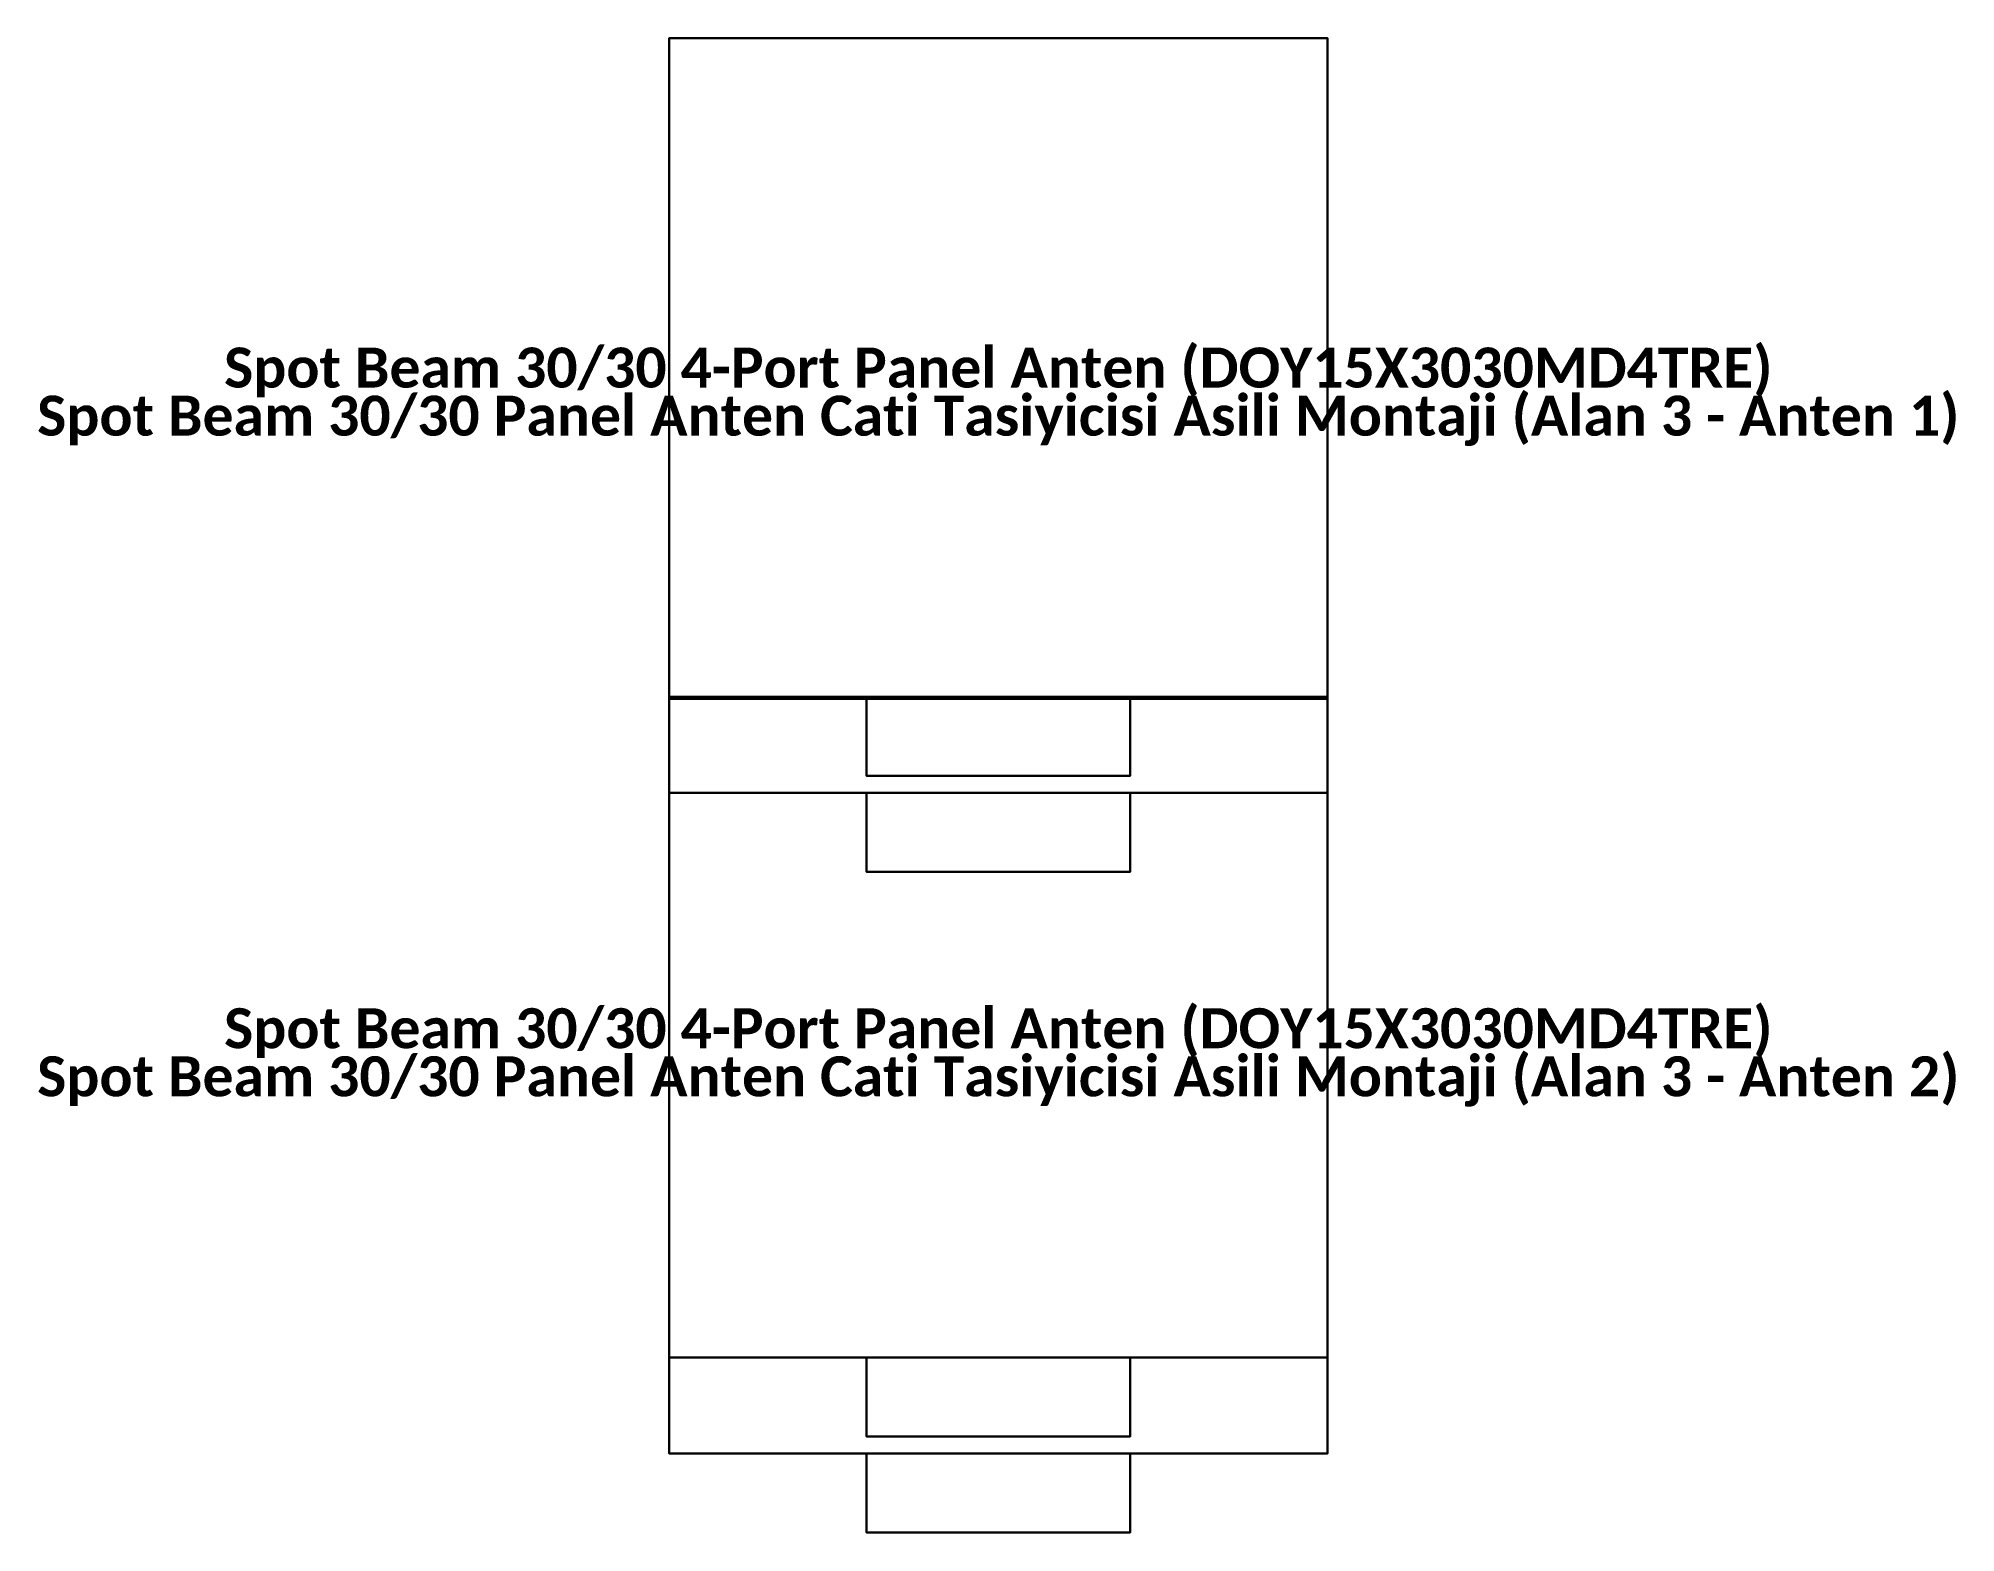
# Model space of a CAD drawing. Header units: metres. Extents: x -12.5 to 12.5, y -33.2 to 2.
# Drawn here: x -4.213 to -1.336, y -33.223 to -30.982 of the extents above.
import ezdxf
from ezdxf.enums import TextEntityAlignment as Align

# ---------------------------------------------------------------- set-up
doc = ezdxf.new("R2010")
doc.units = ezdxf.units.M
doc.layers.add('EKP_ANTEN_TASIYICI_KOL', color=141, linetype='CONTINUOUS')
doc.layers.add('EKP_PANEL_ANTEN', color=6, linetype='CONTINUOUS')
doc.styles.get("Standard").update_dxf_attribs({"font": 'calibrib.ttf'})

msp = doc.modelspace()

# ---------------------------------------------------------------- linework, layer by layer
at = {"layer": 'EKP_ANTEN_TASIYICI_KOL'}
for p, q in [((-2.5749, -31.9693, 6.0816), (-2.97, -31.9693, 6.0816)), ((-2.97, -31.9693, 6.0816), (-2.97, -32.0878, 6.0816)), ((-2.5749, -31.9693, 6.4658), (-2.97, -31.9693, 6.4658)), ((-2.97, -31.9693, 6.4658), (-2.97, -32.0878, 6.4658)), ((-2.97, -31.9693, 6.0816), (-2.97, -31.9693, 6.4658)), ((-2.5749, -32.0878, 6.0816), (-2.5749, -31.9693, 6.0816)), ((-2.5749, -32.0878, 6.4658), (-2.5749, -31.9693, 6.4658)), ((-2.5749, -31.9693, 6.0816), (-2.5749, -31.9693, 6.4658)), ((-2.97, -32.0878, 6.0816), (-2.5749, -32.0878, 6.0816)), ((-2.97, -32.0878, 6.4658), (-2.5749, -32.0878, 6.4658)), ((-2.97, -32.0878, 6.0816), (-2.97, -32.0878, 6.4658)), ((-2.5749, -32.0878, 6.0816), (-2.5749, -32.0878, 6.4658)), ((-2.5749, -32.1136, 6.5152), (-2.97, -32.1136, 6.5152)), ((-2.97, -32.1136, 6.5152), (-2.97, -32.2321, 6.5152)), ((-2.5749, -32.1136, 8.2001), (-2.97, -32.1136, 8.2001)), ((-2.97, -32.1136, 8.2001), (-2.97, -32.2321, 8.2001)), ((-2.97, -32.1136, 6.5152), (-2.97, -32.1136, 8.2001)), ((-2.5749, -32.2321, 6.5152), (-2.5749, -32.1136, 6.5152)), ((-2.5749, -32.2321, 8.2001), (-2.5749, -32.1136, 8.2001)), ((-2.5749, -32.1136, 6.5152), (-2.5749, -32.1136, 8.2001)), ((-2.97, -32.2321, 6.5152), (-2.5749, -32.2321, 6.5152)), ((-2.97, -32.2321, 8.2001), (-2.5749, -32.2321, 8.2001)), ((-2.97, -32.2321, 6.5152), (-2.97, -32.2321, 8.2001)), ((-2.5749, -32.2321, 6.5152), (-2.5749, -32.2321, 8.2001)), ((-2.5749, -32.9603, 6.2156), (-2.97, -32.9603, 6.2156)), ((-2.97, -32.9603, 6.2156), (-2.97, -33.0788, 6.2156)), ((-2.5749, -32.9603, 6.5998), (-2.97, -32.9603, 6.5998)), ((-2.97, -32.9603, 6.5998), (-2.97, -33.0788, 6.5998)), ((-2.97, -32.9603, 6.2156), (-2.97, -32.9603, 6.5998)), ((-2.5749, -33.0788, 6.2156), (-2.5749, -32.9603, 6.2156)), ((-2.5749, -33.0788, 6.5998), (-2.5749, -32.9603, 6.5998)), ((-2.5749, -32.9603, 6.2156), (-2.5749, -32.9603, 6.5998)), ((-2.97, -33.0788, 6.2156), (-2.5749, -33.0788, 6.2156)), ((-2.97, -33.0788, 6.5998), (-2.5749, -33.0788, 6.5998)), ((-2.97, -33.0788, 6.2156), (-2.97, -33.0788, 6.5998)), ((-2.5749, -33.0788, 6.2156), (-2.5749, -33.0788, 6.5998)), ((-2.5749, -33.1046, 6.6492), (-2.97, -33.1046, 6.6492)), ((-2.97, -33.1046, 6.6492), (-2.97, -33.2231, 6.6492)), ((-2.5749, -33.1046, 8.3341), (-2.97, -33.1046, 8.3341)), ((-2.97, -33.1046, 8.3341), (-2.97, -33.2231, 8.3341)), ((-2.97, -33.1046, 6.6492), (-2.97, -33.1046, 8.3341)), ((-2.5749, -33.2231, 6.6492), (-2.5749, -33.1046, 6.6492)), ((-2.5749, -33.2231, 8.3341), (-2.5749, -33.1046, 8.3341)), ((-2.5749, -33.1046, 6.6492), (-2.5749, -33.1046, 8.3341)), ((-2.97, -33.2231, 6.6492), (-2.5749, -33.2231, 6.6492)), ((-2.97, -33.2231, 8.3341), (-2.5749, -33.2231, 8.3341)), ((-2.97, -33.2231, 6.6492), (-2.97, -33.2231, 8.3341)), ((-2.5749, -33.2231, 6.6492), (-2.5749, -33.2231, 8.3341))]:
    msp.add_line(p, q, dxfattribs=at)
for points in [[(-2.97, -32.0878, 6.0816), (-2.5749, -32.0878, 6.0816), (-2.5749, -31.9693, 6.0816), (-2.97, -31.9693, 6.0816)], [(-2.97, -32.0878, 6.4658), (-2.5749, -32.0878, 6.4658), (-2.5749, -31.9693, 6.4658), (-2.97, -31.9693, 6.4658)], [(-2.97, -31.9693, 6.0816), (-2.5749, -31.9693, 6.0816), (-2.5749, -31.9693, 6.4658), (-2.97, -31.9693, 6.4658)], [(-2.97, -32.0878, 6.0816), (-2.97, -31.9693, 6.0816), (-2.97, -31.9693, 6.4658), (-2.97, -32.0878, 6.4658)], [(-2.5749, -32.0878, 6.0816), (-2.5749, -31.9693, 6.0816), (-2.5749, -31.9693, 6.4658), (-2.5749, -32.0878, 6.4658)], [(-2.97, -32.0878, 6.0816), (-2.5749, -32.0878, 6.0816), (-2.5749, -32.0878, 6.4658), (-2.97, -32.0878, 6.4658)], [(-2.97, -32.2321, 6.5152), (-2.5749, -32.2321, 6.5152), (-2.5749, -32.1136, 6.5152), (-2.97, -32.1136, 6.5152)], [(-2.97, -32.2321, 8.2001), (-2.5749, -32.2321, 8.2001), (-2.5749, -32.1136, 8.2001), (-2.97, -32.1136, 8.2001)], [(-2.97, -32.1136, 6.5152), (-2.5749, -32.1136, 6.5152), (-2.5749, -32.1136, 8.2001), (-2.97, -32.1136, 8.2001)], [(-2.97, -32.2321, 6.5152), (-2.97, -32.1136, 6.5152), (-2.97, -32.1136, 8.2001), (-2.97, -32.2321, 8.2001)], [(-2.5749, -32.2321, 6.5152), (-2.5749, -32.1136, 6.5152), (-2.5749, -32.1136, 8.2001), (-2.5749, -32.2321, 8.2001)], [(-2.97, -32.2321, 6.5152), (-2.5749, -32.2321, 6.5152), (-2.5749, -32.2321, 8.2001), (-2.97, -32.2321, 8.2001)], [(-2.97, -33.0788, 6.2156), (-2.5749, -33.0788, 6.2156), (-2.5749, -32.9603, 6.2156), (-2.97, -32.9603, 6.2156)], [(-2.97, -33.0788, 6.5998), (-2.5749, -33.0788, 6.5998), (-2.5749, -32.9603, 6.5998), (-2.97, -32.9603, 6.5998)], [(-2.97, -32.9603, 6.2156), (-2.5749, -32.9603, 6.2156), (-2.5749, -32.9603, 6.5998), (-2.97, -32.9603, 6.5998)], [(-2.97, -33.0788, 6.2156), (-2.97, -32.9603, 6.2156), (-2.97, -32.9603, 6.5998), (-2.97, -33.0788, 6.5998)], [(-2.5749, -33.0788, 6.2156), (-2.5749, -32.9603, 6.2156), (-2.5749, -32.9603, 6.5998), (-2.5749, -33.0788, 6.5998)], [(-2.97, -33.0788, 6.2156), (-2.5749, -33.0788, 6.2156), (-2.5749, -33.0788, 6.5998), (-2.97, -33.0788, 6.5998)], [(-2.97, -33.2231, 6.6492), (-2.5749, -33.2231, 6.6492), (-2.5749, -33.1046, 6.6492), (-2.97, -33.1046, 6.6492)], [(-2.97, -33.2231, 8.3341), (-2.5749, -33.2231, 8.3341), (-2.5749, -33.1046, 8.3341), (-2.97, -33.1046, 8.3341)], [(-2.97, -33.1046, 6.6492), (-2.5749, -33.1046, 6.6492), (-2.5749, -33.1046, 8.3341), (-2.97, -33.1046, 8.3341)], [(-2.97, -33.2231, 6.6492), (-2.97, -33.1046, 6.6492), (-2.97, -33.1046, 8.3341), (-2.97, -33.2231, 8.3341)], [(-2.5749, -33.2231, 6.6492), (-2.5749, -33.1046, 6.6492), (-2.5749, -33.1046, 8.3341), (-2.5749, -33.2231, 8.3341)], [(-2.97, -33.2231, 6.6492), (-2.5749, -33.2231, 6.6492), (-2.5749, -33.2231, 8.3341), (-2.97, -33.2231, 8.3341)]]:
    msp.add_3dface(points, dxfattribs=at)
at = {"layer": 'EKP_PANEL_ANTEN'}
for p, q in [((-2.2786, -30.9816, 5.9535), (-3.2663, -30.9816, 5.9535)), ((-3.2663, -30.9816, 5.9535), (-3.2663, -32.1136, 5.9535)), ((-2.2786, -30.9816, 8.7617), (-3.2663, -30.9816, 8.7617)), ((-3.2663, -30.9816, 8.7617), (-3.2663, -32.1136, 8.7617)), ((-3.2663, -30.9816, 5.9535), (-3.2663, -30.9816, 8.7617)), ((-2.2786, -30.9816, 5.9535), (-3.2663, -30.9816, 5.9535)), ((-3.2663, -30.9816, 5.9535), (-3.2663, -31.9693, 5.9535)), ((-2.2786, -30.9816, 6.5939), (-3.2663, -30.9816, 6.5939)), ((-3.2663, -30.9816, 6.5939), (-3.2663, -31.9693, 6.5939)), ((-3.2663, -30.9816, 5.9535), (-3.2663, -30.9816, 6.5939)), ((-2.2786, -32.1136, 5.9535), (-2.2786, -30.9816, 5.9535)), ((-2.2786, -32.1136, 8.7617), (-2.2786, -30.9816, 8.7617)), ((-2.2786, -30.9816, 5.9535), (-2.2786, -30.9816, 8.7617)), ((-2.2786, -31.9693, 5.9535), (-2.2786, -30.9816, 5.9535)), ((-2.2786, -31.9693, 6.5939), (-2.2786, -30.9816, 6.5939)), ((-2.2786, -30.9816, 5.9535), (-2.2786, -30.9816, 6.5939)), ((-3.2663, -31.9693, 5.9535), (-2.2786, -31.9693, 5.9535)), ((-3.2663, -31.9693, 6.5939), (-2.2786, -31.9693, 6.5939)), ((-3.2663, -31.9693, 5.9535), (-3.2663, -31.9693, 6.5939)), ((-2.2786, -31.9726, 6.0875), (-3.2663, -31.9726, 6.0875)), ((-3.2663, -31.9726, 6.0875), (-3.2663, -33.1046, 6.0875)), ((-2.2786, -31.9726, 8.8957), (-3.2663, -31.9726, 8.8957)), ((-3.2663, -31.9726, 8.8957), (-3.2663, -33.1046, 8.8957)), ((-3.2663, -31.9726, 6.0875), (-3.2663, -31.9726, 8.8957)), ((-2.2786, -31.9726, 6.0875), (-3.2663, -31.9726, 6.0875)), ((-3.2663, -31.9726, 6.0875), (-3.2663, -32.9603, 6.0875)), ((-2.2786, -31.9726, 6.7279), (-3.2663, -31.9726, 6.7279)), ((-3.2663, -31.9726, 6.7279), (-3.2663, -32.9603, 6.7279)), ((-3.2663, -31.9726, 6.0875), (-3.2663, -31.9726, 6.7279)), ((-2.2786, -31.9693, 5.9535), (-2.2786, -31.9693, 6.5939)), ((-2.2786, -33.1046, 6.0875), (-2.2786, -31.9726, 6.0875)), ((-2.2786, -33.1046, 8.8957), (-2.2786, -31.9726, 8.8957)), ((-2.2786, -31.9726, 6.0875), (-2.2786, -31.9726, 8.8957)), ((-2.2786, -32.9603, 6.0875), (-2.2786, -31.9726, 6.0875)), ((-2.2786, -32.9603, 6.7279), (-2.2786, -31.9726, 6.7279)), ((-2.2786, -31.9726, 6.0875), (-2.2786, -31.9726, 6.7279)), ((-3.2663, -32.1136, 5.9535), (-2.2786, -32.1136, 5.9535)), ((-3.2663, -32.1136, 8.7617), (-2.2786, -32.1136, 8.7617)), ((-3.2663, -32.1136, 5.9535), (-3.2663, -32.1136, 8.7617)), ((-2.2786, -32.1136, 5.9535), (-2.2786, -32.1136, 8.7617)), ((-3.2663, -32.9603, 6.0875), (-2.2786, -32.9603, 6.0875)), ((-3.2663, -32.9603, 6.7279), (-2.2786, -32.9603, 6.7279)), ((-3.2663, -32.9603, 6.0875), (-3.2663, -32.9603, 6.7279)), ((-2.2786, -32.9603, 6.0875), (-2.2786, -32.9603, 6.7279)), ((-3.2663, -33.1046, 6.0875), (-2.2786, -33.1046, 6.0875)), ((-3.2663, -33.1046, 8.8957), (-2.2786, -33.1046, 8.8957)), ((-3.2663, -33.1046, 6.0875), (-3.2663, -33.1046, 8.8957)), ((-2.2786, -33.1046, 6.0875), (-2.2786, -33.1046, 8.8957))]:
    msp.add_line(p, q, dxfattribs=at)
for points in [[(-3.2663, -32.1136, 5.9535), (-2.2786, -32.1136, 5.9535), (-2.2786, -30.9816, 5.9535), (-3.2663, -30.9816, 5.9535)], [(-3.2663, -32.1136, 8.7617), (-2.2786, -32.1136, 8.7617), (-2.2786, -30.9816, 8.7617), (-3.2663, -30.9816, 8.7617)], [(-3.2663, -30.9816, 5.9535), (-2.2786, -30.9816, 5.9535), (-2.2786, -30.9816, 8.7617), (-3.2663, -30.9816, 8.7617)], [(-3.2663, -32.1136, 5.9535), (-3.2663, -30.9816, 5.9535), (-3.2663, -30.9816, 8.7617), (-3.2663, -32.1136, 8.7617)], [(-3.2663, -31.9693, 5.9535), (-2.2786, -31.9693, 5.9535), (-2.2786, -30.9816, 5.9535), (-3.2663, -30.9816, 5.9535)], [(-3.2663, -31.9693, 6.5939), (-2.2786, -31.9693, 6.5939), (-2.2786, -30.9816, 6.5939), (-3.2663, -30.9816, 6.5939)], [(-3.2663, -30.9816, 5.9535), (-2.2786, -30.9816, 5.9535), (-2.2786, -30.9816, 6.5939), (-3.2663, -30.9816, 6.5939)], [(-3.2663, -31.9693, 5.9535), (-3.2663, -30.9816, 5.9535), (-3.2663, -30.9816, 6.5939), (-3.2663, -31.9693, 6.5939)], [(-2.2786, -32.1136, 5.9535), (-2.2786, -30.9816, 5.9535), (-2.2786, -30.9816, 8.7617), (-2.2786, -32.1136, 8.7617)], [(-2.2786, -31.9693, 5.9535), (-2.2786, -30.9816, 5.9535), (-2.2786, -30.9816, 6.5939), (-2.2786, -31.9693, 6.5939)], [(-3.2663, -31.9693, 5.9535), (-2.2786, -31.9693, 5.9535), (-2.2786, -31.9693, 6.5939), (-3.2663, -31.9693, 6.5939)], [(-3.2663, -33.1046, 6.0875), (-2.2786, -33.1046, 6.0875), (-2.2786, -31.9726, 6.0875), (-3.2663, -31.9726, 6.0875)], [(-3.2663, -33.1046, 8.8957), (-2.2786, -33.1046, 8.8957), (-2.2786, -31.9726, 8.8957), (-3.2663, -31.9726, 8.8957)], [(-3.2663, -31.9726, 6.0875), (-2.2786, -31.9726, 6.0875), (-2.2786, -31.9726, 8.8957), (-3.2663, -31.9726, 8.8957)], [(-3.2663, -33.1046, 6.0875), (-3.2663, -31.9726, 6.0875), (-3.2663, -31.9726, 8.8957), (-3.2663, -33.1046, 8.8957)], [(-3.2663, -32.9603, 6.0875), (-2.2786, -32.9603, 6.0875), (-2.2786, -31.9726, 6.0875), (-3.2663, -31.9726, 6.0875)], [(-3.2663, -32.9603, 6.7279), (-2.2786, -32.9603, 6.7279), (-2.2786, -31.9726, 6.7279), (-3.2663, -31.9726, 6.7279)], [(-3.2663, -31.9726, 6.0875), (-2.2786, -31.9726, 6.0875), (-2.2786, -31.9726, 6.7279), (-3.2663, -31.9726, 6.7279)], [(-3.2663, -32.9603, 6.0875), (-3.2663, -31.9726, 6.0875), (-3.2663, -31.9726, 6.7279), (-3.2663, -32.9603, 6.7279)], [(-2.2786, -33.1046, 6.0875), (-2.2786, -31.9726, 6.0875), (-2.2786, -31.9726, 8.8957), (-2.2786, -33.1046, 8.8957)], [(-2.2786, -32.9603, 6.0875), (-2.2786, -31.9726, 6.0875), (-2.2786, -31.9726, 6.7279), (-2.2786, -32.9603, 6.7279)], [(-3.2663, -32.1136, 5.9535), (-2.2786, -32.1136, 5.9535), (-2.2786, -32.1136, 8.7617), (-3.2663, -32.1136, 8.7617)], [(-3.2663, -32.9603, 6.0875), (-2.2786, -32.9603, 6.0875), (-2.2786, -32.9603, 6.7279), (-3.2663, -32.9603, 6.7279)], [(-3.2663, -33.1046, 6.0875), (-2.2786, -33.1046, 6.0875), (-2.2786, -33.1046, 8.8957), (-3.2663, -33.1046, 8.8957)]]:
    msp.add_3dface(points, dxfattribs=at)

# ---------------------------------------------------------------- texts
for s, p in [('Spot Beam 30/30 4-Port Panel Anten (DOY15X3030MD4TRE)', (-2.7725, -31.4755)), ('Spot Beam 30/30 Panel Anten Cati Tasiyicisi Asili Montaji (Alan 3 - Anten 1)', (-2.7725, -31.5476)), ('Spot Beam 30/30 4-Port Panel Anten (DOY15X3030MD4TRE)', (-2.7725, -32.4665)), ('Spot Beam 30/30 Panel Anten Cati Tasiyicisi Asili Montaji (Alan 3 - Anten 2)', (-2.7725, -32.5386))]:
    msp.add_text(s, height=0.06, dxfattribs=at).set_placement(p, align=Align.MIDDLE_CENTER)

doc.saveas('drawing.dxf')
